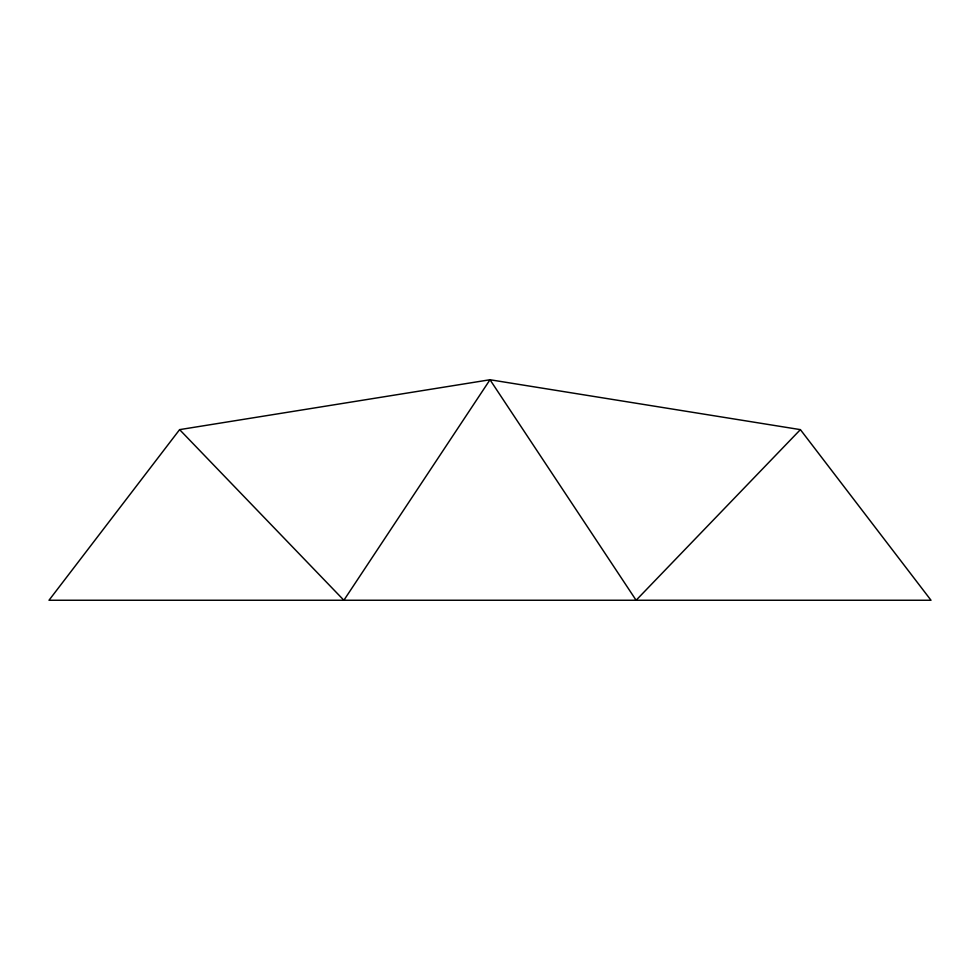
<?xml version="1.0" encoding="UTF-8"?>
<svg xmlns="http://www.w3.org/2000/svg" width="980" height="980" viewBox="0 0 980 980"><rect width="100%" height="100%" fill="white"/><g stroke="black" fill="none" stroke-linecap="round" stroke-linejoin="round"><path stroke-width="1.47" d="M179.61 429.632L49 600.25L931 600.25L800.391 429.632L490 379.75L179.61 429.632L343.882 600.25L490 379.75L636.118 600.25L800.391 429.632"/></g></svg>
